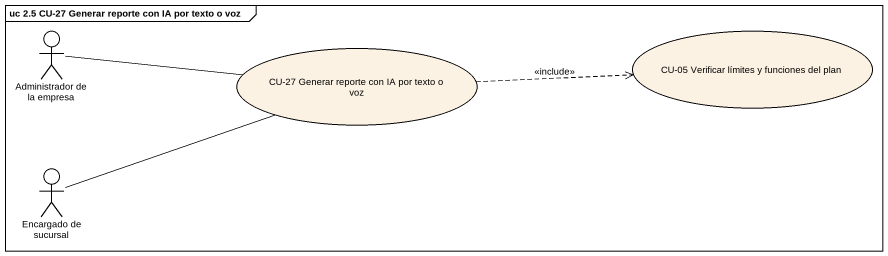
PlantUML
@startuml
mainframe uc 2.5 CU-27 Generar reporte con IA por texto o voz
actor "Administrador de la empresa" as Administrador_de_la_empresa
usecase "CU-05 Verificar límites y funciones del plan" as CU_05_Verificar_límites_y
usecase "CU-27 Generar reporte con IA por texto o voz" as CU_27_Generar_reporte_con
actor "Encargado de sucursal" as Encargado_de_sucursal
Administrador_de_la_empresa -right- CU_27_Generar_reporte_con
CU_27_Generar_reporte_con .right.> CU_05_Verificar_límites_y : <<include>>
Encargado_de_sucursal -right- CU_27_Generar_reporte_con
@enduml
